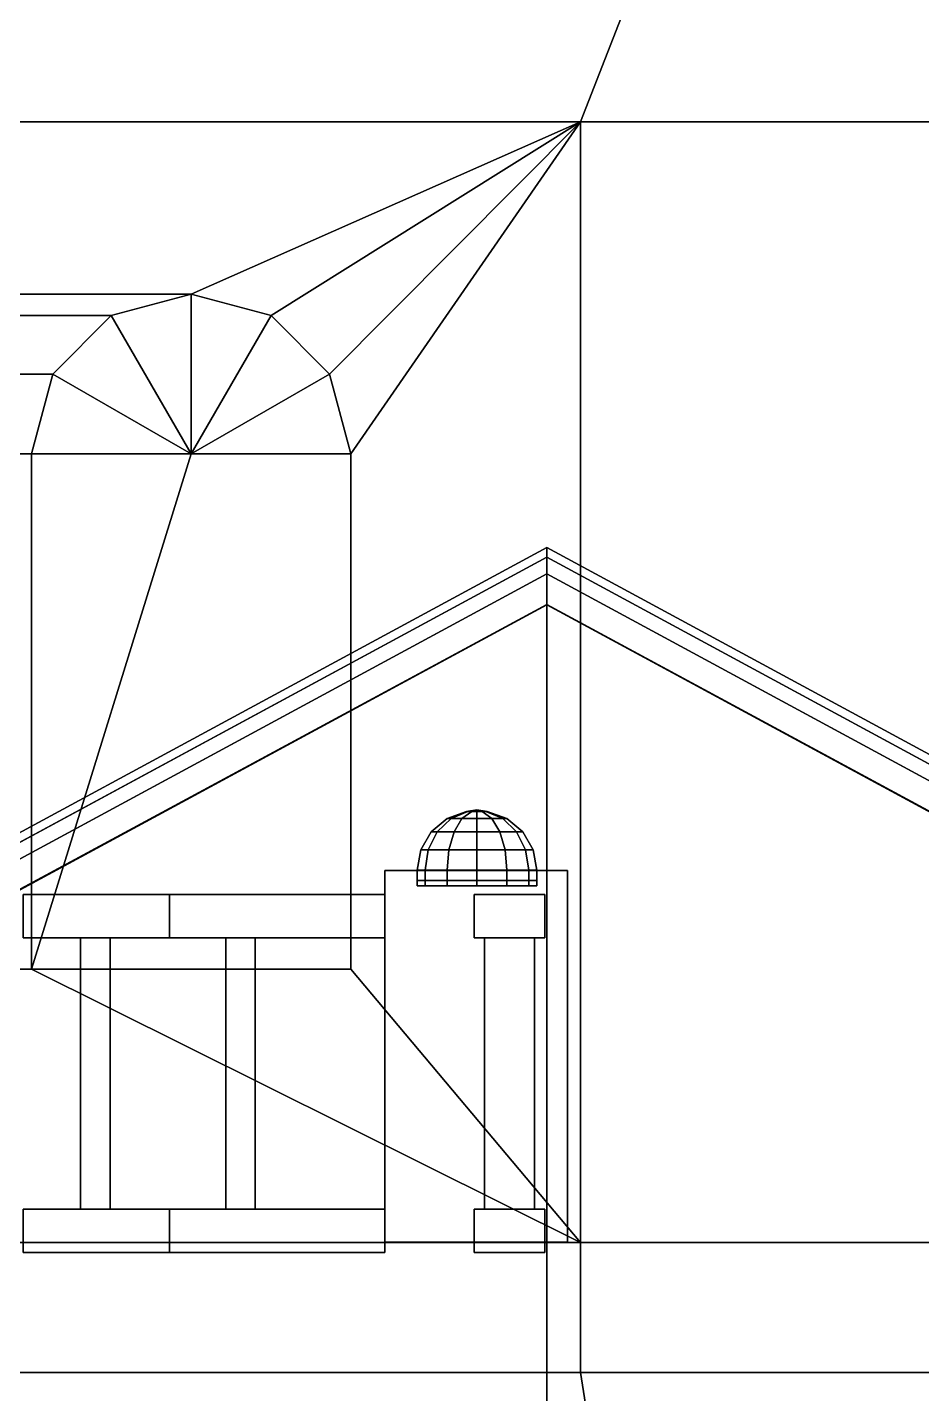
# Model space of a CAD drawing. Header units: metres. Extents: x -14.1 to 14.1, y -13.2 to 13.2.
# Drawn here: x -9.444 to -6.941, y -2.195 to 1.626 of the extents above; entities that cross this region are included whole.
import ezdxf

# ---------------------------------------------------------------- set-up
doc = ezdxf.new("R2010")
doc.units = ezdxf.units.M

msp = doc.modelspace()

# ---------------------------------------------------------------- linework, layer by layer
at = {"layer": 'balcrail', "color": 23}
for points in [[(-8.44307, -0.73239, 19.8506), (-7.93149, -0.73239, 19.8507), (-7.93143, -0.73239, 19.3391), (-8.44302, -0.73239, 19.3391)], [(-7.93149, -1.77199, 19.8507), (-7.93149, -0.73239, 19.8507), (-8.44307, -0.73239, 19.8506), (-8.44307, -1.77199, 19.8506)], [(-8.44307, -1.77199, 19.8506), (-8.44307, -0.73239, 19.8506), (-8.44302, -0.73239, 19.3391), (-8.44302, -1.77199, 19.3391)], [(-8.44302, -1.77199, 19.3391), (-8.44302, -0.73239, 19.3391), (-7.93143, -0.73239, 19.3391), (-7.93143, -1.77199, 19.3391)], [(-7.93143, -1.77199, 19.3391), (-7.93143, -0.73239, 19.3391), (-7.93149, -0.73239, 19.8507), (-7.93149, -1.77199, 19.8507)], [(-9.04579, -0.798985, 19.7919), (-9.45492, -0.798985, 19.7918), (-9.45492, -0.920722, 19.7918), (-9.04579, -0.920722, 19.7919)], [(-9.04577, -0.798985, 19.5946), (-9.4549, -0.798985, 19.5946), (-9.45492, -0.798985, 19.7918), (-9.04579, -0.798985, 19.7919)], [(-9.04577, -0.920722, 19.5946), (-9.4549, -0.920722, 19.5946), (-9.4549, -0.798985, 19.5946), (-9.04577, -0.798985, 19.5946)], [(-9.04579, -0.920722, 19.7919), (-8.44307, -0.920722, 19.7919), (-8.44307, -0.798985, 19.7919), (-9.04579, -0.798985, 19.7919)], [(-9.04579, -0.798985, 19.7919), (-8.44307, -0.798985, 19.7919), (-8.44305, -0.798985, 19.5947), (-9.04577, -0.798985, 19.5946)], [(-9.04577, -0.798985, 19.5946), (-8.44305, -0.798985, 19.5947), (-8.44305, -0.920722, 19.5947), (-9.04577, -0.920722, 19.5946)], [(-8.44305, -0.920722, 19.5947), (-8.44305, -0.798985, 19.5947), (-8.44307, -0.798985, 19.7919), (-8.44307, -0.920722, 19.7919)], [(-8.19258, -0.920722, 18.7416), (-8.1926, -0.920722, 19.3443), (-8.1926, -0.798985, 19.3443), (-8.19258, -0.798985, 18.7416)], [(-7.99536, -0.920722, 19.3443), (-7.99536, -0.798985, 19.3443), (-8.1926, -0.798985, 19.3443), (-8.1926, -0.920722, 19.3443)], [(-8.19258, -0.798985, 18.7416), (-8.1926, -0.798985, 19.3443), (-7.99536, -0.798985, 19.3443), (-7.99535, -0.798985, 18.7416)], [(-8.19258, -0.920722, 18.7416), (-8.19258, -0.798985, 18.7416), (-7.99535, -0.798985, 18.7416), (-7.99535, -0.920722, 18.7416)], [(-7.99535, -0.798985, 18.7416), (-7.99536, -0.798985, 19.3443), (-7.99536, -0.920722, 19.3443), (-7.99535, -0.920722, 18.7416)], [(-9.45492, -0.920722, 19.7918), (-9.29453, -0.920722, 19.7634), (-9.21186, -0.920722, 19.7634), (-9.04579, -0.920722, 19.7919)], [(-9.4549, -0.920722, 19.5946), (-9.29452, -0.920722, 19.623), (-9.29453, -0.920722, 19.7634), (-9.45492, -0.920722, 19.7918)], [(-9.04577, -0.920722, 19.5946), (-9.21185, -0.920722, 19.623), (-9.29452, -0.920722, 19.623), (-9.4549, -0.920722, 19.5946)], [(-9.29452, -0.920722, 19.623), (-9.29452, -1.67892, 19.623), (-9.29453, -1.67892, 19.7634), (-9.29453, -0.920722, 19.7634)], [(-9.29453, -0.920722, 19.7634), (-9.29453, -1.67892, 19.7634), (-9.21186, -1.67892, 19.7634), (-9.21186, -0.920722, 19.7634)], [(-9.21185, -0.920722, 19.623), (-9.21185, -1.67892, 19.623), (-9.29452, -1.67892, 19.623), (-9.29452, -0.920722, 19.623)], [(-9.04579, -0.920722, 19.7919), (-9.21186, -0.920722, 19.7634), (-9.21185, -0.920722, 19.623), (-9.04577, -0.920722, 19.5946)], [(-9.21186, -0.920722, 19.7634), (-9.21186, -1.67892, 19.7634), (-9.21185, -1.67892, 19.623), (-9.21185, -0.920722, 19.623)], [(-9.04577, -0.920722, 19.5946), (-8.88824, -0.920722, 19.6231), (-8.88825, -0.920722, 19.7635), (-9.04579, -0.920722, 19.7919)], [(-9.04579, -0.920722, 19.7919), (-8.88825, -0.920722, 19.7635), (-8.80558, -0.920722, 19.7635), (-8.44307, -0.920722, 19.7919)], [(-8.44305, -0.920722, 19.5947), (-8.80556, -0.920722, 19.6231), (-8.88824, -0.920722, 19.6231), (-9.04577, -0.920722, 19.5946)], [(-8.88825, -0.920722, 19.7635), (-8.88825, -1.67892, 19.7635), (-8.80558, -1.67892, 19.7635), (-8.80558, -0.920722, 19.7635)], [(-8.88824, -0.920722, 19.6231), (-8.88824, -1.67892, 19.6231), (-8.88825, -1.67892, 19.7635), (-8.88825, -0.920722, 19.7635)], [(-8.80556, -0.920722, 19.6231), (-8.80556, -1.67892, 19.6231), (-8.88824, -1.67892, 19.6231), (-8.88824, -0.920722, 19.6231)], [(-8.44307, -0.920722, 19.7919), (-8.80558, -0.920722, 19.7635), (-8.80556, -0.920722, 19.6231), (-8.44305, -0.920722, 19.5947)], [(-8.80558, -0.920722, 19.7635), (-8.80558, -1.67892, 19.7635), (-8.80556, -1.67892, 19.6231), (-8.80556, -0.920722, 19.6231)], [(-8.19258, -0.920722, 18.7416), (-8.16417, -0.920722, 18.8991), (-8.16417, -0.920722, 18.9818), (-8.1926, -0.920722, 19.3443)], [(-8.1926, -0.920722, 19.3443), (-8.16417, -0.920722, 18.9818), (-8.02376, -0.920722, 18.9818), (-7.99536, -0.920722, 19.3443)], [(-7.99535, -0.920722, 18.7416), (-8.02376, -0.920722, 18.8991), (-8.16417, -0.920722, 18.8991), (-8.19258, -0.920722, 18.7416)], [(-8.16417, -0.920722, 18.8991), (-8.16417, -1.67892, 18.8991), (-8.16417, -1.67892, 18.9818), (-8.16417, -0.920722, 18.9818)], [(-8.16417, -0.920722, 18.9818), (-8.16417, -1.67892, 18.9818), (-8.02376, -1.67892, 18.9818), (-8.02376, -0.920722, 18.9818)], [(-8.02376, -0.920722, 18.8991), (-8.02376, -1.67892, 18.8991), (-8.16417, -1.67892, 18.8991), (-8.16417, -0.920722, 18.8991)], [(-8.02376, -0.920722, 18.9818), (-8.02376, -1.67892, 18.9818), (-8.02376, -1.67892, 18.8991), (-8.02376, -0.920722, 18.8991)], [(-7.99536, -0.920722, 19.3443), (-8.02376, -0.920722, 18.9818), (-8.02376, -0.920722, 18.8991), (-7.99535, -0.920722, 18.7416)], [(-9.04579, -1.67892, 19.7919), (-9.21186, -1.67892, 19.7634), (-9.29453, -1.67892, 19.7634), (-9.45492, -1.67892, 19.7918)], [(-9.04579, -1.67892, 19.7919), (-9.45492, -1.67892, 19.7918), (-9.45492, -1.80061, 19.7918), (-9.04579, -1.80061, 19.7919)], [(-9.45492, -1.67892, 19.7918), (-9.29453, -1.67892, 19.7634), (-9.29452, -1.67892, 19.623), (-9.4549, -1.67892, 19.5946)], [(-9.04577, -1.80061, 19.5946), (-9.4549, -1.80061, 19.5946), (-9.4549, -1.67892, 19.5946), (-9.04577, -1.67892, 19.5946)], [(-9.4549, -1.67892, 19.5946), (-9.29452, -1.67892, 19.623), (-9.21185, -1.67892, 19.623), (-9.04577, -1.67892, 19.5946)], [(-9.04577, -1.67892, 19.5946), (-9.21185, -1.67892, 19.623), (-9.21186, -1.67892, 19.7634), (-9.04579, -1.67892, 19.7919)], [(-9.04579, -1.67892, 19.7919), (-8.88825, -1.67892, 19.7635), (-8.88824, -1.67892, 19.6231), (-9.04577, -1.67892, 19.5946)], [(-8.44307, -1.67892, 19.7919), (-8.80558, -1.67892, 19.7635), (-8.88825, -1.67892, 19.7635), (-9.04579, -1.67892, 19.7919)], [(-9.04579, -1.80061, 19.7919), (-8.44307, -1.80061, 19.7919), (-8.44307, -1.67892, 19.7919), (-9.04579, -1.67892, 19.7919)], [(-9.04577, -1.67892, 19.5946), (-8.44305, -1.67892, 19.5947), (-8.44305, -1.80061, 19.5947), (-9.04577, -1.80061, 19.5946)], [(-9.04577, -1.67892, 19.5946), (-8.88824, -1.67892, 19.6231), (-8.80556, -1.67892, 19.6231), (-8.44305, -1.67892, 19.5947)], [(-8.44305, -1.67892, 19.5947), (-8.80556, -1.67892, 19.6231), (-8.80558, -1.67892, 19.7635), (-8.44307, -1.67892, 19.7919)], [(-8.44305, -1.80061, 19.5947), (-8.44305, -1.67892, 19.5947), (-8.44307, -1.67892, 19.7919), (-8.44307, -1.80061, 19.7919)], [(-7.99536, -1.67892, 19.3443), (-8.02376, -1.67892, 18.9818), (-8.16417, -1.67892, 18.9818), (-8.1926, -1.67892, 19.3443)], [(-7.99536, -1.80061, 19.3443), (-7.99536, -1.67892, 19.3443), (-8.1926, -1.67892, 19.3443), (-8.1926, -1.80061, 19.3443)], [(-8.19258, -1.80061, 18.7416), (-8.1926, -1.80061, 19.3443), (-8.1926, -1.67892, 19.3443), (-8.19258, -1.67892, 18.7416)], [(-8.1926, -1.67892, 19.3443), (-8.16417, -1.67892, 18.9818), (-8.16417, -1.67892, 18.8991), (-8.19258, -1.67892, 18.7416)], [(-8.19258, -1.67892, 18.7416), (-8.16417, -1.67892, 18.8991), (-8.02376, -1.67892, 18.8991), (-7.99535, -1.67892, 18.7416)], [(-7.99535, -1.67892, 18.7416), (-7.99535, -1.80061, 18.7416), (-8.19258, -1.80061, 18.7416), (-8.19258, -1.67892, 18.7416)], [(-7.99535, -1.67892, 18.7416), (-8.02376, -1.67892, 18.8991), (-8.02376, -1.67892, 18.9818), (-7.99536, -1.67892, 19.3443)], [(-7.99535, -1.67892, 18.7416), (-7.99536, -1.67892, 19.3443), (-7.99536, -1.80061, 19.3443), (-7.99535, -1.80061, 18.7416)], [(-8.44302, -1.77199, 19.3391), (-7.93143, -1.77199, 19.3391), (-7.93149, -1.77199, 19.8507), (-8.44307, -1.77199, 19.8506)], [(-9.04579, -1.80061, 19.7919), (-9.45492, -1.80061, 19.7918), (-9.4549, -1.80061, 19.5946), (-9.04577, -1.80061, 19.5946)], [(-9.04577, -1.80061, 19.5946), (-8.44305, -1.80061, 19.5947), (-8.44307, -1.80061, 19.7919), (-9.04579, -1.80061, 19.7919)], [(-7.99535, -1.80061, 18.7416), (-7.99536, -1.80061, 19.3443), (-8.1926, -1.80061, 19.3443), (-8.19258, -1.80061, 18.7416)]]:
    msp.add_3dface(points, dxfattribs=at)
at = {"layer": 'bldgs', "color": 21}
for points in [[(-7.9901, 0.012212, 12.8292), (-12.8009, -2.58551, 12.8292), (-12.8009, -4.42826, 12.8292), (-7.9901, -4.42826, 12.8292)], [(-7.9901, 0.012212, 8.6044), (-12.8009, -2.58551, 8.6044), (-12.8009, -2.58551, 12.8292), (-7.9901, 0.012212, 12.8292)], [(-7.9901, 0.012212, 8.6044), (-7.9901, 0.012212, 5.92099), (-12.8009, -2.58551, 5.92099), (-12.8009, -2.58551, 8.6044)], [(-7.9901, 0.012212, 5.92099), (-7.9901, 0.012212, 3.03788), (-12.8009, -2.58551, 3.03788), (-12.8009, -2.58551, 5.92099)], [(-7.9901, 0.012212, 3.03788), (-7.9901, 0.012212, 0.354462), (-12.8009, -2.58551, 0.354462), (-12.8009, -2.58551, 3.03788)], [(-7.9901, 0.012212, 0.354462), (-7.9901, 0.012212, -2.52865), (-12.8009, -2.58551, -2.52865), (-12.8009, -2.58551, 0.354462)], [(-7.9901, 0.012212, -2.52865), (-7.9901, 0.012212, -5.21206), (-12.8009, -2.58551, -5.21206), (-12.8009, -2.58551, -2.52865)], [(-7.9901, 0.012212, -5.21206), (-7.9901, 0.012212, -9.43688), (-12.8009, -2.58551, -9.43688), (-12.8009, -2.58551, -5.21206)], [(-7.9901, -4.42826, -9.43688), (-12.8009, -4.42826, -9.43688), (-12.8009, -2.58551, -9.43688), (-7.9901, 0.012212, -9.43688)], [(-7.9901, 0.012212, 12.8292), (-3.17934, -2.58551, 12.8292), (-3.17934, -2.58551, 8.6044), (-7.9901, 0.012212, 8.6044)], [(-7.9901, -4.42826, 12.8292), (-3.17934, -4.42826, 12.8292), (-3.17934, -2.58551, 12.8292), (-7.9901, 0.012212, 12.8292)], [(-3.17934, -2.58551, 8.6044), (-3.17934, -2.58551, 5.92099), (-7.9901, 0.012212, 5.92099), (-7.9901, 0.012212, 8.6044)], [(-3.17934, -2.58551, 5.92099), (-3.17934, -2.58551, 3.03788), (-7.9901, 0.012212, 3.03788), (-7.9901, 0.012212, 5.92099)], [(-3.17934, -2.58551, 3.03788), (-3.17934, -2.58551, 0.354462), (-7.9901, 0.012212, 0.354462), (-7.9901, 0.012212, 3.03788)], [(-3.17934, -2.58551, 0.354462), (-3.17934, -2.58551, -2.52865), (-7.9901, 0.012212, -2.52865), (-7.9901, 0.012212, 0.354462)], [(-3.17934, -2.58551, -2.52865), (-3.17934, -2.58551, -5.21206), (-7.9901, 0.012212, -5.21206), (-7.9901, 0.012212, -2.52865)], [(-3.17934, -2.58551, -5.21206), (-3.17934, -2.58551, -9.43688), (-7.9901, 0.012212, -9.43688), (-7.9901, 0.012212, -5.21206)], [(-7.9901, 0.012212, -9.43688), (-3.17934, -2.58551, -9.43688), (-3.17934, -4.42826, -9.43688), (-7.9901, -4.42826, -9.43688)]]:
    msp.add_3dface(points, dxfattribs=at)
at = {"layer": 'mainroof', "color": 5}
for points in [[(-7.9901, 0.170937, 5.42433), (-7.9901, 0.170937, -2.08221), (-12.9287, -2.49911, -2.08221), (-12.9287, -2.49911, 5.42433)], [(-7.9901, 0.170937, -2.08221), (-7.9901, 0.170937, -9.58876), (-12.9287, -2.49911, -9.58876), (-12.9287, -2.49911, -2.08221)], [(-7.9901, 0.144013, -9.58876), (-12.9175, -2.5199, -9.58876), (-12.9287, -2.49911, -9.58876), (-7.9901, 0.170937, -9.58876)], [(-12.9287, -2.49911, 5.42433), (-12.9287, -2.49911, 12.9309), (-7.9901, 0.170937, 12.9309), (-7.9901, 0.170937, 5.42433)], [(-7.9901, 0.170937, 12.9309), (-12.9287, -2.49911, 12.9309), (-12.9175, -2.5199, 12.9309), (-7.9901, 0.144013, 12.9309)], [(-7.9901, 0.144013, 12.9309), (-3.06273, -2.5199, 12.9309), (-3.05148, -2.49911, 12.9309), (-7.9901, 0.170937, 12.9309)], [(-7.9901, 0.170937, 5.42433), (-7.9901, 0.170937, 12.9309), (-3.05148, -2.49911, 12.9309), (-3.05148, -2.49911, 5.42433)], [(-3.05148, -2.49911, 5.42433), (-3.05148, -2.49911, -2.08221), (-7.9901, 0.170937, -2.08221), (-7.9901, 0.170937, 5.42433)], [(-3.05148, -2.49911, -2.08221), (-3.05148, -2.49911, -9.58876), (-7.9901, 0.170937, -9.58876), (-7.9901, 0.170937, -2.08221)], [(-7.9901, 0.170937, -9.58876), (-3.05148, -2.49911, -9.58876), (-3.06273, -2.5199, -9.58876), (-7.9901, 0.144013, -9.58876)], [(-7.9901, 0.144013, -9.58429), (-12.9135, -2.5178, -9.58429), (-12.9175, -2.5199, -9.58876), (-7.9901, 0.144013, -9.58876)], [(-7.9901, 0.144013, 12.9309), (-12.9175, -2.5199, 12.9309), (-12.9135, -2.5178, 12.9264), (-7.9901, 0.144013, 12.9264)], [(-7.9901, 0.144013, 12.9264), (-3.06666, -2.5178, 12.9264), (-3.06273, -2.5199, 12.9309), (-7.9901, 0.144013, 12.9309)], [(-7.9901, 0.144013, -9.58876), (-3.06273, -2.5199, -9.58876), (-3.06666, -2.5178, -9.58429), (-7.9901, 0.144013, -9.58429)]]:
    msp.add_3dface(points, dxfattribs=at)
at = {"layer": 'railcap', "color": 31}
for points in [[(-8.21439, -0.566824, 19.5987), (-8.269, -0.586681, 19.5987), (-8.25779, -0.586681, 19.6406), (-8.2105, -0.566824, 19.6133)], [(-8.21049, -0.566824, 19.5842), (-8.25778, -0.586681, 19.5569), (-8.269, -0.586681, 19.5987), (-8.21439, -0.566824, 19.5987)], [(-8.2105, -0.566824, 19.6133), (-8.25779, -0.586681, 19.6406), (-8.22717, -0.586681, 19.6712), (-8.19986, -0.566824, 19.6239)], [(-8.19986, -0.566824, 19.5736), (-8.22716, -0.586681, 19.5263), (-8.25778, -0.586681, 19.5569), (-8.21049, -0.566824, 19.5842)], [(-8.19986, -0.566824, 19.6239), (-8.22717, -0.586681, 19.6712), (-8.18535, -0.586681, 19.6824), (-8.18534, -0.566824, 19.6278)], [(-8.18533, -0.566824, 19.5697), (-8.18533, -0.586681, 19.5151), (-8.22716, -0.586681, 19.5263), (-8.19986, -0.566824, 19.5736)], [(-8.21439, -0.566824, 19.5987), (-8.18534, -0.562709, 19.5988), (-8.21049, -0.566824, 19.5842)], [(-8.2105, -0.566824, 19.6133), (-8.18534, -0.562709, 19.5988), (-8.21439, -0.566824, 19.5987)], [(-8.19986, -0.566824, 19.6239), (-8.18534, -0.562709, 19.5988), (-8.2105, -0.566824, 19.6133)], [(-8.21049, -0.566824, 19.5842), (-8.18534, -0.562709, 19.5988), (-8.19986, -0.566824, 19.5736)], [(-8.19986, -0.566824, 19.5736), (-8.18534, -0.562709, 19.5988), (-8.18533, -0.566824, 19.5697)], [(-8.18534, -0.566824, 19.6278), (-8.18534, -0.562709, 19.5988), (-8.19986, -0.566824, 19.6239)], [(-8.18534, -0.566824, 19.6278), (-8.18535, -0.586681, 19.6824), (-8.14351, -0.586681, 19.6712), (-8.17081, -0.566824, 19.6239)], [(-8.16017, -0.566824, 19.5842), (-8.18534, -0.562709, 19.5988), (-8.15628, -0.566824, 19.5988)], [(-8.17081, -0.566824, 19.5736), (-8.18534, -0.562709, 19.5988), (-8.16017, -0.566824, 19.5842)], [(-8.18533, -0.566824, 19.5697), (-8.18534, -0.562709, 19.5988), (-8.17081, -0.566824, 19.5736)], [(-8.15628, -0.566824, 19.5988), (-8.18534, -0.562709, 19.5988), (-8.16018, -0.566824, 19.6133)], [(-8.16018, -0.566824, 19.6133), (-8.18534, -0.562709, 19.5988), (-8.17081, -0.566824, 19.6239)], [(-8.17081, -0.566824, 19.6239), (-8.18534, -0.562709, 19.5988), (-8.18534, -0.566824, 19.6278)], [(-8.17081, -0.566824, 19.5736), (-8.1435, -0.586681, 19.5263), (-8.18533, -0.586681, 19.5151), (-8.18533, -0.566824, 19.5697)], [(-8.17081, -0.566824, 19.6239), (-8.14351, -0.586681, 19.6712), (-8.11289, -0.586681, 19.6406), (-8.16018, -0.566824, 19.6133)], [(-8.16017, -0.566824, 19.5842), (-8.11288, -0.586681, 19.5569), (-8.1435, -0.586681, 19.5263), (-8.17081, -0.566824, 19.5736)], [(-8.16018, -0.566824, 19.6133), (-8.11289, -0.586681, 19.6406), (-8.10168, -0.586681, 19.5988), (-8.15628, -0.566824, 19.5988)], [(-8.15628, -0.566824, 19.5988), (-8.10168, -0.586681, 19.5988), (-8.11288, -0.586681, 19.5569), (-8.16017, -0.566824, 19.5842)], [(-8.269, -0.586681, 19.5987), (-8.31351, -0.624025, 19.5987), (-8.29635, -0.624025, 19.6628), (-8.25779, -0.586681, 19.6406)], [(-8.25778, -0.586681, 19.5569), (-8.29633, -0.624025, 19.5346), (-8.31351, -0.624025, 19.5987), (-8.269, -0.586681, 19.5987)], [(-8.25779, -0.586681, 19.6406), (-8.29635, -0.624025, 19.6628), (-8.24943, -0.624025, 19.7097), (-8.22717, -0.586681, 19.6712)], [(-8.22716, -0.586681, 19.5263), (-8.24941, -0.624025, 19.4877), (-8.29633, -0.624025, 19.5346), (-8.25778, -0.586681, 19.5569)], [(-8.22717, -0.586681, 19.6712), (-8.24943, -0.624025, 19.7097), (-8.18535, -0.624025, 19.7269), (-8.18535, -0.586681, 19.6824)], [(-8.18533, -0.586681, 19.5151), (-8.18532, -0.624025, 19.4706), (-8.24941, -0.624025, 19.4877), (-8.22716, -0.586681, 19.5263)], [(-8.18535, -0.586681, 19.6824), (-8.18535, -0.624025, 19.7269), (-8.12126, -0.624025, 19.7098), (-8.14351, -0.586681, 19.6712)], [(-8.1435, -0.586681, 19.5263), (-8.12123, -0.624025, 19.4878), (-8.18532, -0.624025, 19.4706), (-8.18533, -0.586681, 19.5151)], [(-8.14351, -0.586681, 19.6712), (-8.12126, -0.624025, 19.7098), (-8.07434, -0.624025, 19.6628), (-8.11289, -0.586681, 19.6406)], [(-8.11288, -0.586681, 19.5569), (-8.07432, -0.624025, 19.5347), (-8.12123, -0.624025, 19.4878), (-8.1435, -0.586681, 19.5263)], [(-8.11289, -0.586681, 19.6406), (-8.07434, -0.624025, 19.6628), (-8.05716, -0.624025, 19.5988), (-8.10168, -0.586681, 19.5988)], [(-8.10168, -0.586681, 19.5988), (-8.05716, -0.624025, 19.5988), (-8.07432, -0.624025, 19.5347), (-8.11288, -0.586681, 19.5569)], [(-8.31351, -0.624025, 19.5987), (-8.34257, -0.674384, 19.5987), (-8.32151, -0.674384, 19.6774), (-8.29635, -0.624025, 19.6628)], [(-8.29633, -0.624025, 19.5346), (-8.32149, -0.674384, 19.5201), (-8.34257, -0.674384, 19.5987), (-8.31351, -0.624025, 19.5987)], [(-8.29635, -0.624025, 19.6628), (-8.32151, -0.674384, 19.6774), (-8.26397, -0.674384, 19.7349), (-8.24943, -0.624025, 19.7097)], [(-8.24941, -0.624025, 19.4877), (-8.26394, -0.674384, 19.4626), (-8.32149, -0.674384, 19.5201), (-8.29633, -0.624025, 19.5346)], [(-8.24943, -0.624025, 19.7097), (-8.26397, -0.674384, 19.7349), (-8.18536, -0.674384, 19.756), (-8.18535, -0.624025, 19.7269)], [(-8.18532, -0.624025, 19.4706), (-8.18532, -0.674384, 19.4415), (-8.26394, -0.674384, 19.4626), (-8.24941, -0.624025, 19.4877)], [(-8.18535, -0.624025, 19.7269), (-8.18536, -0.674384, 19.756), (-8.10674, -0.674384, 19.7349), (-8.12126, -0.624025, 19.7098)], [(-8.12123, -0.624025, 19.4878), (-8.10671, -0.674384, 19.4626), (-8.18532, -0.674384, 19.4415), (-8.18532, -0.624025, 19.4706)], [(-8.12126, -0.624025, 19.7098), (-8.10674, -0.674384, 19.7349), (-8.04918, -0.674384, 19.6774), (-8.07434, -0.624025, 19.6628)], [(-8.07432, -0.624025, 19.5347), (-8.04916, -0.674384, 19.5202), (-8.10671, -0.674384, 19.4626), (-8.12123, -0.624025, 19.4878)], [(-8.07434, -0.624025, 19.6628), (-8.04918, -0.674384, 19.6774), (-8.02811, -0.674384, 19.5988), (-8.05716, -0.624025, 19.5988)], [(-8.05716, -0.624025, 19.5988), (-8.02811, -0.674384, 19.5988), (-8.04916, -0.674384, 19.5202), (-8.07432, -0.624025, 19.5347)], [(-8.34257, -0.674384, 19.5987), (-8.35266, -0.731586, 19.5987), (-8.33025, -0.731586, 19.6824), (-8.32151, -0.674384, 19.6774)], [(-8.32149, -0.674384, 19.5201), (-8.33023, -0.731586, 19.5151), (-8.35266, -0.731586, 19.5987), (-8.34257, -0.674384, 19.5987)], [(-8.32151, -0.674384, 19.6774), (-8.33025, -0.731586, 19.6824), (-8.26901, -0.731586, 19.7436), (-8.26397, -0.674384, 19.7349)], [(-8.26394, -0.674384, 19.4626), (-8.26898, -0.731586, 19.4538), (-8.33023, -0.731586, 19.5151), (-8.32149, -0.674384, 19.5201)], [(-8.26397, -0.674384, 19.7349), (-8.26901, -0.731586, 19.7436), (-8.18536, -0.731586, 19.7661), (-8.18536, -0.674384, 19.756)], [(-8.18532, -0.674384, 19.4415), (-8.18532, -0.731586, 19.4314), (-8.26898, -0.731586, 19.4538), (-8.26394, -0.674384, 19.4626)], [(-8.18536, -0.674384, 19.756), (-8.18536, -0.731586, 19.7661), (-8.10169, -0.731586, 19.7437), (-8.10674, -0.674384, 19.7349)], [(-8.10671, -0.674384, 19.4626), (-8.10166, -0.731586, 19.4539), (-8.18532, -0.731586, 19.4314), (-8.18532, -0.674384, 19.4415)], [(-8.10674, -0.674384, 19.7349), (-8.10169, -0.731586, 19.7437), (-8.04044, -0.731586, 19.6824), (-8.04918, -0.674384, 19.6774)], [(-8.04916, -0.674384, 19.5202), (-8.04042, -0.731586, 19.5151), (-8.10166, -0.731586, 19.4539), (-8.10671, -0.674384, 19.4626)], [(-8.04918, -0.674384, 19.6774), (-8.04044, -0.731586, 19.6824), (-8.01802, -0.731586, 19.5988), (-8.02811, -0.674384, 19.5988)], [(-8.02811, -0.674384, 19.5988), (-8.01802, -0.731586, 19.5988), (-8.04042, -0.731586, 19.5151), (-8.04916, -0.674384, 19.5202)], [(-8.35266, -0.731586, 19.5987), (-8.35266, -0.760567, 19.5987), (-8.33025, -0.760567, 19.6824), (-8.33025, -0.731586, 19.6824)], [(-8.33023, -0.731586, 19.5151), (-8.33023, -0.760567, 19.5151), (-8.35266, -0.760567, 19.5987), (-8.35266, -0.731586, 19.5987)], [(-8.33025, -0.760567, 19.6824), (-8.35266, -0.760567, 19.5987), (-8.35266, -0.775057, 19.5987), (-8.33025, -0.775057, 19.6824)], [(-8.35266, -0.760567, 19.5987), (-8.33023, -0.760567, 19.5151), (-8.33023, -0.775057, 19.5151), (-8.35266, -0.775057, 19.5987)], [(-8.33025, -0.731586, 19.6824), (-8.33025, -0.760567, 19.6824), (-8.26901, -0.760567, 19.7436), (-8.26901, -0.731586, 19.7436)], [(-8.26901, -0.760567, 19.7436), (-8.33025, -0.760567, 19.6824), (-8.33025, -0.775057, 19.6824), (-8.26901, -0.775057, 19.7436)], [(-8.26898, -0.731586, 19.4538), (-8.26898, -0.760567, 19.4538), (-8.33023, -0.760567, 19.5151), (-8.33023, -0.731586, 19.5151)], [(-8.33023, -0.760567, 19.5151), (-8.26898, -0.760567, 19.4538), (-8.26898, -0.775057, 19.4538), (-8.33023, -0.775057, 19.5151)], [(-8.26901, -0.731586, 19.7436), (-8.26901, -0.760567, 19.7436), (-8.18536, -0.760567, 19.7661), (-8.18536, -0.731586, 19.7661)], [(-8.18536, -0.760567, 19.7661), (-8.26901, -0.760567, 19.7436), (-8.26901, -0.775057, 19.7436), (-8.18536, -0.775057, 19.7661)], [(-8.18532, -0.731586, 19.4314), (-8.18532, -0.760567, 19.4314), (-8.26898, -0.760567, 19.4538), (-8.26898, -0.731586, 19.4538)], [(-8.26898, -0.760567, 19.4538), (-8.18532, -0.760567, 19.4314), (-8.18532, -0.775057, 19.4314), (-8.26898, -0.775057, 19.4538)], [(-8.18536, -0.731586, 19.7661), (-8.18536, -0.760567, 19.7661), (-8.10169, -0.760567, 19.7437), (-8.10169, -0.731586, 19.7437)], [(-8.10169, -0.760567, 19.7437), (-8.18536, -0.760567, 19.7661), (-8.18536, -0.775057, 19.7661), (-8.10169, -0.775057, 19.7437)], [(-8.10166, -0.731586, 19.4539), (-8.10166, -0.760567, 19.4539), (-8.18532, -0.760567, 19.4314), (-8.18532, -0.731586, 19.4314)], [(-8.18532, -0.760567, 19.4314), (-8.10166, -0.760567, 19.4539), (-8.10166, -0.775057, 19.4539), (-8.18532, -0.775057, 19.4314)], [(-8.10169, -0.731586, 19.7437), (-8.10169, -0.760567, 19.7437), (-8.04044, -0.760567, 19.6824), (-8.04044, -0.731586, 19.6824)], [(-8.04044, -0.760567, 19.6824), (-8.10169, -0.760567, 19.7437), (-8.10169, -0.775057, 19.7437), (-8.04044, -0.775057, 19.6824)], [(-8.04042, -0.731586, 19.5151), (-8.04042, -0.760567, 19.5151), (-8.10166, -0.760567, 19.4539), (-8.10166, -0.731586, 19.4539)], [(-8.10166, -0.760567, 19.4539), (-8.04042, -0.760567, 19.5151), (-8.04042, -0.775057, 19.5151), (-8.10166, -0.775057, 19.4539)], [(-8.04044, -0.731586, 19.6824), (-8.04044, -0.760567, 19.6824), (-8.01802, -0.760567, 19.5988), (-8.01802, -0.731586, 19.5988)], [(-8.01802, -0.760567, 19.5988), (-8.04044, -0.760567, 19.6824), (-8.04044, -0.775057, 19.6824), (-8.01802, -0.775057, 19.5988)], [(-8.01802, -0.731586, 19.5988), (-8.01802, -0.760567, 19.5988), (-8.04042, -0.760567, 19.5151), (-8.04042, -0.731586, 19.5151)], [(-8.04042, -0.760567, 19.5151), (-8.01802, -0.760567, 19.5988), (-8.01802, -0.775057, 19.5988), (-8.04042, -0.775057, 19.5151)], [(-8.33025, -0.775057, 19.6824), (-8.35266, -0.775057, 19.5987), (-8.32951, -0.775057, 19.5987), (-8.3102, -0.775057, 19.6708)], [(-8.35266, -0.775057, 19.5987), (-8.33023, -0.775057, 19.5151), (-8.31018, -0.775057, 19.5267), (-8.32951, -0.775057, 19.5987)], [(-8.26901, -0.775057, 19.7436), (-8.33025, -0.775057, 19.6824), (-8.3102, -0.775057, 19.6708), (-8.25744, -0.775057, 19.7236)], [(-8.33023, -0.775057, 19.5151), (-8.26898, -0.775057, 19.4538), (-8.25741, -0.775057, 19.4739), (-8.31018, -0.775057, 19.5267)], [(-8.32951, -0.775057, 19.5987), (-8.18534, -0.775057, 19.5988), (-8.3102, -0.775057, 19.6708)], [(-8.31018, -0.775057, 19.5267), (-8.18534, -0.775057, 19.5988), (-8.32951, -0.775057, 19.5987)], [(-8.3102, -0.775057, 19.6708), (-8.18534, -0.775057, 19.5988), (-8.25744, -0.775057, 19.7236)], [(-8.25741, -0.775057, 19.4739), (-8.18534, -0.775057, 19.5988), (-8.31018, -0.775057, 19.5267)], [(-8.18536, -0.775057, 19.7661), (-8.26901, -0.775057, 19.7436), (-8.25744, -0.775057, 19.7236), (-8.18535, -0.775057, 19.7429)], [(-8.26898, -0.775057, 19.4538), (-8.18532, -0.775057, 19.4314), (-8.18532, -0.775057, 19.4546), (-8.25741, -0.775057, 19.4739)], [(-8.25744, -0.775057, 19.7236), (-8.18534, -0.775057, 19.5988), (-8.18535, -0.775057, 19.7429)], [(-8.18532, -0.775057, 19.4546), (-8.18534, -0.775057, 19.5988), (-8.25741, -0.775057, 19.4739)], [(-8.10169, -0.775057, 19.7437), (-8.18536, -0.775057, 19.7661), (-8.18535, -0.775057, 19.7429), (-8.11327, -0.775057, 19.7236)], [(-8.18535, -0.775057, 19.7429), (-8.18534, -0.775057, 19.5988), (-8.11327, -0.775057, 19.7236)], [(-8.11327, -0.775057, 19.7236), (-8.18534, -0.775057, 19.5988), (-8.06049, -0.775057, 19.6709)], [(-8.11324, -0.775057, 19.4739), (-8.18534, -0.775057, 19.5988), (-8.18532, -0.775057, 19.4546)], [(-8.06047, -0.775057, 19.5267), (-8.18534, -0.775057, 19.5988), (-8.11324, -0.775057, 19.4739)], [(-8.04117, -0.775057, 19.5988), (-8.18534, -0.775057, 19.5988), (-8.06047, -0.775057, 19.5267)], [(-8.06049, -0.775057, 19.6709), (-8.18534, -0.775057, 19.5988), (-8.04117, -0.775057, 19.5988)], [(-8.18532, -0.775057, 19.4314), (-8.10166, -0.775057, 19.4539), (-8.11324, -0.775057, 19.4739), (-8.18532, -0.775057, 19.4546)], [(-8.04044, -0.775057, 19.6824), (-8.10169, -0.775057, 19.7437), (-8.11327, -0.775057, 19.7236), (-8.06049, -0.775057, 19.6709)], [(-8.10166, -0.775057, 19.4539), (-8.04042, -0.775057, 19.5151), (-8.06047, -0.775057, 19.5267), (-8.11324, -0.775057, 19.4739)], [(-8.01802, -0.775057, 19.5988), (-8.04044, -0.775057, 19.6824), (-8.06049, -0.775057, 19.6709), (-8.04117, -0.775057, 19.5988)], [(-8.04042, -0.775057, 19.5151), (-8.01802, -0.775057, 19.5988), (-8.04117, -0.775057, 19.5988), (-8.06047, -0.775057, 19.5267)]]:
    msp.add_3dface(points, dxfattribs=at)
at = {"layer": 'rooftrim', "color": 9}
for points in [[(-7.9901, 0.144013, 12.9264), (-12.9135, -2.5178, 12.9264), (-12.8939, -2.55403, 12.9264), (-7.9901, 0.097188, 12.9264)], [(-7.9901, 0.097188, -9.58429), (-12.8939, -2.55403, -9.58429), (-12.9135, -2.5178, -9.58429), (-7.9901, 0.144013, -9.58429)], [(-7.9901, 0.097188, 12.9264), (-3.08626, -2.55403, 12.9264), (-3.06666, -2.5178, 12.9264), (-7.9901, 0.144013, 12.9264)], [(-7.9901, 0.144013, -9.58429), (-3.06666, -2.5178, -9.58429), (-3.08626, -2.55403, -9.58429), (-7.9901, 0.097188, -9.58429)], [(-7.9901, 0.097188, 12.9264), (-12.8939, -2.55403, 12.9264), (-12.89, -2.55193, 12.9219), (-7.9901, 0.097188, 12.9219)], [(-7.9901, 0.097188, -9.57982), (-12.89, -2.55193, -9.57982), (-12.8939, -2.55403, -9.58429), (-7.9901, 0.097188, -9.58429)], [(-7.9901, 0.097188, 12.9219), (-12.89, -2.55193, 12.9219), (-12.8538, -2.61883, 12.9219), (-7.9901, 0.010692, 12.9219)], [(-7.9901, 0.010692, -9.57982), (-12.8538, -2.61883, -9.57982), (-12.89, -2.55193, -9.57982), (-7.9901, 0.097188, -9.57982)], [(-7.9901, 0.010692, 12.9219), (-3.12637, -2.61883, 12.9219), (-3.0902, -2.55193, 12.9219), (-7.9901, 0.097188, 12.9219)], [(-7.9901, 0.097188, 12.9219), (-3.0902, -2.55193, 12.9219), (-3.08626, -2.55403, 12.9264), (-7.9901, 0.097188, 12.9264)], [(-7.9901, 0.097188, -9.58429), (-3.08626, -2.55403, -9.58429), (-3.0902, -2.55193, -9.57982), (-7.9901, 0.097188, -9.57982)], [(-7.9901, 0.097188, -9.57982), (-3.0902, -2.55193, -9.57982), (-3.12638, -2.61883, -9.57982), (-7.9901, 0.010692, -9.57982)], [(-12.8538, -2.61883, 5.42433), (-12.8538, -2.61883, -2.08221), (-7.9901, 0.010692, -2.08221), (-7.9901, 0.010692, 5.42433)], [(-7.9901, 0.010692, 12.9219), (-12.8538, -2.61883, 12.9219), (-12.8538, -2.61883, 5.42433), (-7.9901, 0.010692, 5.42433)], [(-12.8538, -2.61883, -2.08221), (-12.8538, -2.61883, -9.57982), (-7.9901, 0.010692, -9.57982), (-7.9901, 0.010692, -2.08221)], [(-7.9901, 0.010692, 5.42433), (-3.12637, -2.61883, 5.42433), (-3.12637, -2.61883, 12.9219), (-7.9901, 0.010692, 12.9219)], [(-7.9901, 0.010692, 5.42433), (-7.9901, 0.010692, -2.08221), (-3.12637, -2.61883, -2.08221), (-3.12637, -2.61883, 5.42433)], [(-7.9901, 0.010692, -2.08221), (-7.9901, 0.010692, -9.57982), (-3.12638, -2.61883, -9.57982), (-3.12637, -2.61883, -2.08221)]]:
    msp.add_3dface(points, dxfattribs=at)
at = {"layer": 'tower', "color": 20}
for points in [[(-6.44476, 1.36179, 12.2759), (-12.8724, 1.36179, 12.2761), (-12.7994, 4.88946, 12.3491), (-6.51774, 4.88946, 12.3489)], [(-11.4217, 1.36179, 18.7036), (-7.89528, 1.36179, 18.7036), (-6.51766, 4.88946, 18.6306), (-12.7993, 4.88946, 18.6306)], [(-7.89528, 1.36179, 18.7036), (-6.44459, 1.36179, 18.7035), (-6.51766, 4.88946, 18.6306)], [(-6.44476, 1.36179, 12.2759), (-6.37991, -1.77253, 12.211), (-12.9372, -1.77253, 12.2112), (-12.8724, 1.36179, 12.2761)], [(-8.98505, 0.879806, 18.7136), (-7.89528, 1.36179, 18.7036), (-11.4217, 1.36179, 18.7036), (-10.3319, 0.879806, 18.7136)], [(-7.89528, 1.36179, 18.7036), (-8.98505, 0.879806, 18.7136), (-8.76144, 0.819921, 18.7148)], [(-7.89528, 1.36179, 18.7036), (-8.76144, 0.819921, 18.7148), (-8.59774, 0.656278, 18.7182)], [(-7.89528, 1.36179, 18.7036), (-8.59774, 0.656278, 18.7182), (-8.53782, 0.432749, 18.7228)], [(-8.53782, 0.432749, 18.7228), (-8.53782, -1.00829, 18.7526), (-7.89528, -1.77253, 18.7684), (-7.89528, 1.36179, 18.7036)], [(-7.89528, -1.77253, 18.7684), (-6.37973, -1.77253, 18.7683), (-6.44459, 1.36179, 18.7035), (-7.89528, 1.36179, 18.7036)], [(-9.20867, 0.819921, 18.7148), (-8.98505, 0.879806, 18.7136), (-10.3319, 0.879806, 18.7136), (-10.1083, 0.819921, 18.7148)], [(-10.1083, 0.819921, 18.7148), (-9.94457, 0.656278, 18.7182), (-9.37237, 0.656278, 18.7182), (-9.20867, 0.819921, 18.7148)], [(-9.94457, 0.656278, 18.7182), (-9.88465, 0.432749, 18.7228), (-9.43229, 0.432749, 18.7228), (-9.37237, 0.656278, 18.7182)], [(-9.43229, 0.432749, 18.7228), (-9.88465, 0.432749, 18.7228), (-9.88465, -1.00829, 18.7526), (-9.43229, -1.00829, 18.7526)], [(-7.89528, -1.77253, 18.7684), (-9.43229, -1.00829, 18.7526), (-9.88465, -1.00829, 18.7526), (-11.4217, -1.77253, 18.7684)], [(-7.89528, -1.77253, 18.7684), (-8.53782, -1.00829, 18.7526), (-9.43229, -1.00829, 18.7526)], [(-8.53782, -1.00829, 18.7526), (-8.53782, -1.00829, 18.5641), (-9.43229, -1.00829, 18.5641), (-9.43229, -1.00829, 18.7526)], [(-6.37991, -1.77253, 12.211), (-6.37238, -2.13631, 12.2035), (-12.9447, -2.13631, 12.2037), (-12.9372, -1.77253, 12.2112)], [(-11.4217, -1.77253, 18.7684), (-11.4217, -1.77253, 19.9018), (-7.89528, -1.77253, 19.9018), (-7.89528, -1.77253, 18.7684)], [(-7.89528, -1.77253, 19.9018), (-11.4217, -1.77253, 19.9018), (-11.4217, -2.13631, 19.9018), (-7.89528, -2.13631, 19.9018)], [(-7.89528, -2.13631, 18.776), (-6.37221, -2.13631, 18.7759), (-6.37973, -1.77253, 18.7683), (-7.89528, -1.77253, 18.7684)], [(-7.89528, -1.77253, 18.7684), (-7.89528, -1.77253, 19.9018), (-7.89528, -2.13631, 19.9018), (-7.89528, -2.13631, 18.776)], [(-13.1739, -13.2146, 19.0052), (-6.14309, -13.2146, 19.0052), (-7.89528, -2.13631, 18.776), (-11.4217, -2.13631, 18.776)], [(-6.37238, -2.13631, 12.2035), (-6.14318, -13.2146, 11.9743), (-13.1739, -13.2146, 11.9745), (-12.9447, -2.13631, 12.2037)], [(-7.89528, -2.13631, 18.776), (-7.89528, -2.13631, 19.9018), (-11.4217, -2.13631, 19.9018), (-11.4217, -2.13631, 18.776)], [(-6.14309, -13.2146, 19.0052), (-6.37221, -2.13631, 18.7759), (-7.89528, -2.13631, 18.776)]]:
    msp.add_3dface(points, dxfattribs=at)
at = {"layer": 'tower2', "color": 3}
for points in [[(-9.20867, 0.819921, 18.7148), (-9.20867, 0.819921, 18.5262), (-8.98505, 0.879806, 18.525), (-8.98505, 0.879806, 18.7136)], [(-8.98505, 0.879806, 18.7136), (-8.98505, 0.879806, 18.525), (-8.76144, 0.819921, 18.5262), (-8.76144, 0.819921, 18.7148)], [(-9.37237, 0.656278, 18.7182), (-9.37237, 0.656278, 18.5296), (-9.20867, 0.819921, 18.5262), (-9.20867, 0.819921, 18.7148)], [(-8.76144, 0.819921, 18.7148), (-8.76144, 0.819921, 18.5262), (-8.59774, 0.656278, 18.5296), (-8.59774, 0.656278, 18.7182)], [(-9.43229, 0.432749, 18.7228), (-9.43229, 0.432749, 18.5343), (-9.37237, 0.656278, 18.5296), (-9.37237, 0.656278, 18.7182)], [(-8.59774, 0.656278, 18.7182), (-8.59774, 0.656278, 18.5296), (-8.53782, 0.432749, 18.5343), (-8.53782, 0.432749, 18.7228)], [(-9.43229, -1.00829, 18.7526), (-9.43229, -1.00829, 18.5641), (-9.43229, 0.432749, 18.5343), (-9.43229, 0.432749, 18.7228)], [(-8.53782, 0.432749, 18.7228), (-8.53782, 0.432749, 18.5343), (-8.53782, -1.00829, 18.5641), (-8.53782, -1.00829, 18.7526)]]:
    msp.add_3dface(points, dxfattribs=at)
at = {"layer": 'twindow', "color": 4}
for points in [[(-8.98505, 0.432749, 18.5343), (-8.98505, 0.879806, 18.525), (-9.20867, 0.819921, 18.5262)], [(-8.98505, 0.432749, 18.5343), (-8.76144, 0.819921, 18.5262), (-8.98505, 0.879806, 18.525)], [(-8.98505, 0.432749, 18.5343), (-9.20867, 0.819921, 18.5262), (-9.37237, 0.656278, 18.5296)], [(-8.98505, 0.432749, 18.5343), (-8.59774, 0.656278, 18.5296), (-8.76144, 0.819921, 18.5262)], [(-8.98505, 0.432749, 18.5343), (-9.37237, 0.656278, 18.5296), (-9.43229, 0.432749, 18.5343)], [(-8.53782, 0.432749, 18.5343), (-8.59774, 0.656278, 18.5296), (-8.98505, 0.432749, 18.5343)], [(-9.43229, -1.00829, 18.5641), (-8.53782, -1.00829, 18.5641), (-8.53782, 0.432749, 18.5343), (-8.98505, 0.432749, 18.5343)], [(-9.43229, -1.00829, 18.5641), (-8.98505, 0.432749, 18.5343), (-9.43229, 0.432749, 18.5343)]]:
    msp.add_3dface(points, dxfattribs=at)

doc.saveas('drawing.dxf')
